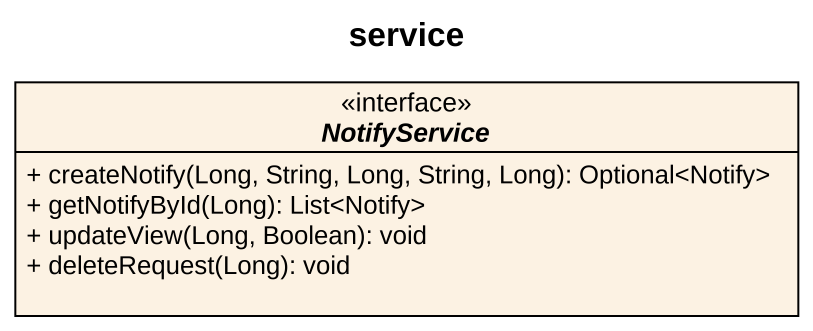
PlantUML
@startuml
title service
hide circle
hide empty members
skinparam classAttributeIconSize 0
interface NotifyService <<interface>> {
  + createNotify(Long, String, Long, String, Long): Optional<Notify>
  + getNotifyById(Long): List<Notify>
  + updateView(Long, Boolean): void
  + deleteRequest(Long): void
}
@enduml
